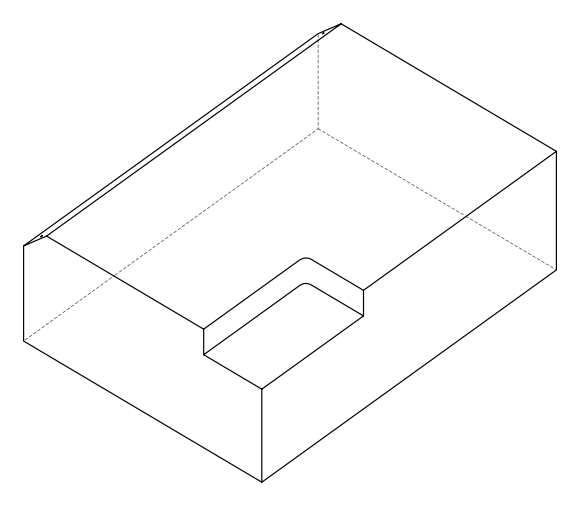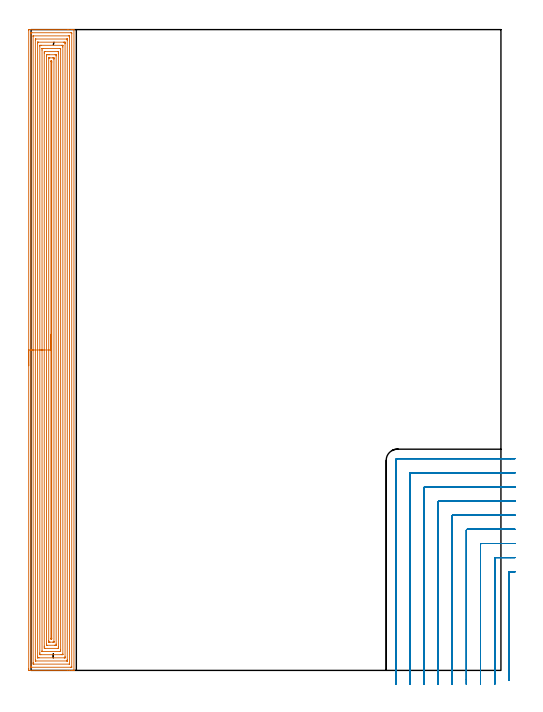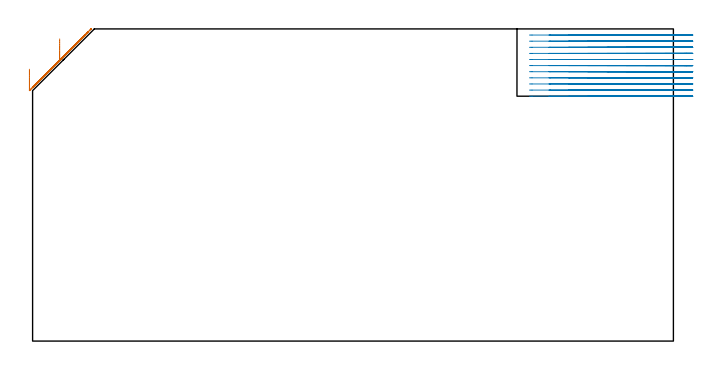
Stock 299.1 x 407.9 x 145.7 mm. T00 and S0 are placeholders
(PLAN: 2 operations, 1 tool changes, 68.2 min)
(1 AREA_MILL | FG_CHAMFER_SURFACE | UGT0205_001 | 36.16 min | 169153 mm3)
(2 MILL_CORNER_NOTCH_RECTANGULAR | CORNER_NOTCH_RECTANGULAR | NXT0201_011 | Follow Part, ap 3, ae 75% | 32.02 min | 322443 mm3)
(TOOL UGT0205_001 | Chamfer Mill 20 x 3 x 45 deg. | D20 FL50 Z2)
(TOOL NXT0201_011 | ENDMILL 12mm [2P460-1200-NA 1630] | D12 FL38 Z6)
(OP 1 AREA_MILL)
G17 G21 G94 G90
T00 M6
G54
G17 G0 G90 X-1.5 Y193.95 S1061 M3
G43 Z155.7 H0
Z126.9
G94 G1 Y193.988 Z126.028 F250.
Y194.102 Z125.164
Y194.291 Z124.312
Y194.553 Z123.48
Y194.887 Z122.674
Y195.29 Z121.9
Y195.758 Z121.164
Y196.29 Z120.472
Y196.879 Z119.829
Y197.522 Z119.24
Y198.214 Z118.708
Y198.95 Z118.24
Y199.724 Z117.837
Y200.53 Z117.503
Y201.362 Z117.241
Y202.213 Z117.052
Y203.078 Z116.938
Y203.95 Z116.9
Y407.276
X-1.497 Y407.584 Z116.902
X-1.492 Y407.89 Z116.906
X-1.182 Y407.9 Z117.215
X23.418 Z141.813
X25.822 Z144.217
X26.526 Z144.926
X26.836 Z145.236
X27.246 Y407.893 Z145.638
X27.297 Y407.89 Z145.688
X27.3 Y407.723 Z145.7
Y0.176
X27.297 Y0.009 Z145.688
X27.278 Y0.005 Z145.669
X27.245 Y0.003 Z145.636
X26.836 Y0. Z145.236
X26.526 Z144.925
X25.822 Z144.217
X24.578 Z142.975
X23.148 Z141.544
X-0.913 Y0.001 Z117.485
X-1.134 Y0.002 Z117.264
X-1.492 Y0.007 Z116.906
X-1.494 Y0.041 Z116.904
X-1.499 Y0.623 Z116.901
X-1.5 Y1.212 Z116.9
Y203.95
X-0.086 Z118.314
Y405.618
X-0.085 Y405.746 Z118.315
X-0.082 Y405.832 Z118.318
X-0.079 Y405.892 Z118.321
X-0.072 Y405.894 Z118.328
X-0.022 Y405.897 Z118.378
X0.46 Y405.9 Z118.86
X25.413 Y405.899 Z143.813
X25.822 Y405.892 Z144.222
X25.873 Y405.89 Z144.273
X25.881 Y405.682 Z144.281
X25.885 Y405.553 Z144.285
X25.886 Y405.489 Z144.286
Y405.425
Y2.282
X25.885 Y2.154 Z144.285
X25.882 Y2.068 Z144.282
X25.879 Y2.008 Z144.279
X25.872 Y2.006 Z144.272
X25.822 Y2.003 Z144.222
X25.34 Y2. Z143.74
X0.387 Y2.001 Z118.787
X-0.022 Y2.007 Z118.378
X-0.073 Y2.01 Z118.327
X-0.081 Y2.219 Z118.319
X-0.085 Y2.347 Z118.315
X-0.086 Y2.411 Z118.314
Y2.475
Y203.95
X1.328 Z119.728
Y403.702
X1.329 Y403.81 Z119.729
X1.332 Y403.863 Z119.732
X1.334 Y403.883 Z119.734
X1.366 Y403.89 Z119.766
X1.564 Y403.899 Z119.964
X24.039 Y403.9 Z142.439
X24.237 Y403.898 Z142.637
X24.369 Y403.895 Z142.769
X24.465 Y403.889 Z142.865
X24.468 Y403.845 Z142.868
X24.47 Y403.702 Z142.87
X24.471 Y403.268 Z142.871
X24.472 Y402.808 Z142.872
X24.471 Y4.198 Z142.871
Y4.09
X24.468 Y4.037 Z142.868
X24.465 Y4.018 Z142.865
X24.434 Y4.01 Z142.834
X24.236 Y4.001 Z142.636
X1.761 Y4. Z120.161
X1.563 Y4.002 Z119.963
X1.431 Y4.005 Z119.831
X1.335 Y4.011 Z119.735
X1.333 Y4.055 Z119.733
X1.33 Y4.198 Z119.73
X1.329 Y4.632 Z119.729
X1.328 Y5.092 Z119.728
Y203.95
X2.743 Z121.143
Y401.02
X2.747 Y401.819 Z121.147
X2.749 Y401.874 Z121.149
X2.753 Y401.89 Z121.153
X2.776 Y401.892 Z121.176
X2.885 Y401.897 Z121.285
X3.104 Y401.899 Z121.504
X22.701 Z141.101
X22.916 Y401.897 Z141.316
X23.023 Y401.893 Z141.423
X23.046 Y401.89 Z141.446
X23.051 Y401.877 Z141.451
X23.052 Y401.837 Z141.452
X23.057 Y401.112 Z141.457
Y401.02
Y6.88
X23.053 Y6.081 Z141.453
X23.05 Y6.026 Z141.45
X23.047 Y6.01 Z141.447
X23.024 Y6.008 Z141.424
X22.915 Y6.003 Z141.315
X22.696 Y6.001 Z141.096
X3.099 Z121.499
X2.884 Y6.003 Z121.284
X2.777 Y6.007 Z121.177
X2.754 Y6.01 Z121.154
X2.75 Y6.023 Z121.15
X2.748 Y6.063 Z121.148
X2.743 Y6.788 Z121.143
Y6.88
Y203.95
X4.157 Z122.557
Y399.233
X4.158 Y399.51 Z122.558
X4.161 Y399.789 Z122.561
X4.164 Y399.866 Z122.564
X4.169 Y399.891 Z122.569
X4.185 Y399.893 Z122.585
X4.268 Y399.897 Z122.668
X4.434 Y399.899 Z122.834
X4.66 Y399.9 Z123.06
X20.701 Z139.101
X21.366 Y399.899 Z139.766
X21.595 Y399.896 Z139.995
X21.633 Y399.89 Z140.033
X21.636 Y399.881 Z140.036
X21.639 Y399.852 Z140.039
X21.643 Y399.233 Z140.043
Y398.955
Y8.667
X21.642 Y8.39 Z140.042
X21.638 Y8.111 Z140.038
X21.636 Y8.034 Z140.036
X21.631 Y8.009 Z140.031
X21.615 Y8.007 Z140.015
X21.532 Y8.003 Z139.932
X21.366 Y8.001 Z139.766
X21.14 Y8. Z139.54
X5.099 Z123.499
X4.434 Y8.001 Z122.834
X4.204 Y8.004 Z122.604
X4.167 Y8.01 Z122.567
X4.164 Y8.019 Z122.564
X4.161 Y8.048 Z122.561
X4.157 Y8.667 Z122.557
Y8.945
Y203.95
X5.571 Z123.971
X5.572 Y397.445 Z123.972
X5.574 Y397.769 Z123.974
X5.576 Y397.849 Z123.976
X5.577 Y397.882 Z123.977
X5.613 Y397.89 Z124.013
X5.766 Y397.897 Z124.166
X6.216 Y397.899 Z124.616
X6.654 Y397.9 Z125.054
X19.584 Y397.899 Z137.984
X20.025 Y397.897 Z138.425
X20.191 Y397.89 Z138.591
X20.222 Y397.882 Z138.622
X20.224 Y397.824 Z138.624
X20.227 Y397.694 Z138.627
X20.228 Y397.445 Z138.628
X20.229 Y396.798 Z138.629
X20.228 Y10.455 Z138.628
X20.226 Y10.131 Z138.626
X20.224 Y10.051 Z138.624
X20.222 Y10.018 Z138.622
X20.187 Y10.01 Z138.587
X20.033 Y10.003 Z138.433
X19.584 Y10.001 Z137.984
X19.146 Y10. Z137.546
X6.216 Y10.001 Z124.616
X5.775 Y10.003 Z124.175
X5.609 Y10.01 Z124.009
X5.578 Y10.018 Z123.978
X5.576 Y10.076 Z123.976
X5.573 Y10.206 Z123.973
X5.572 Y10.455 Z123.972
X5.571 Y11.102 Z123.971
Y203.95
X6.985 Z125.385
Y394.887
X6.987 Y395.658 Z125.387
X6.989 Y395.777 Z125.389
X6.994 Y395.89 Z125.394
X7.107 Y395.892 Z125.507
X7.758 Y395.899 Z126.158
X18.451 Y395.9 Z136.851
X18.692 Y395.898 Z137.092
X18.773 Y395.894 Z137.173
X18.8 Y395.89 Z137.2
X18.808 Y395.885 Z137.208
X18.81 Y395.861 Z137.21
X18.813 Y395.78 Z137.213
X18.814 Y395.658 Z137.214
X18.815 Y395.535 Z137.215
Y13.013
X18.812 Y12.242 Z137.212
X18.811 Y12.123 Z137.211
X18.806 Y12.01 Z137.206
X18.692 Y12.008 Z137.092
X18.042 Y12.001 Z136.442
X7.349 Y12. Z125.749
X7.107 Y12.002 Z125.507
X7.027 Y12.006 Z125.427
X7. Y12.01 Z125.4
X6.992 Y12.015 Z125.392
X6.99 Y12.039 Z125.39
X6.987 Y12.12 Z125.387
X6.986 Y12.242 Z125.386
X6.985 Y12.365 Z125.385
Y203.95
X8.4 Z126.8
Y392.977
X8.402 Y393.466 Z126.802
X8.407 Y393.87 Z126.807
X8.861 Y393.899 Z127.261
X16.881 Y393.9 Z135.281
X16.91 Y393.898 Z135.31
X17.393 Y393.87 Z135.793
X17.399 Y393.381 Z135.799
X17.4 Y392.977 Z135.8
Y392.485
Y14.923
X17.398 Y14.434 Z135.798
X17.393 Y14.03 Z135.793
X16.939 Y14.001 Z135.339
X8.919 Y14. Z127.319
X8.89 Y14.002 Z127.29
X8.407 Y14.03 Z126.807
X8.402 Y14.519 Z126.802
X8.4 Y14.923 Z126.8
Y15.415
Y203.95
X9.814 Z128.214
Y391.189
X9.816 Y391.62 Z128.216
X9.819 Y391.834 Z128.219
X9.82 Y391.88 Z128.22
X9.863 Y391.89 Z128.263
X9.967 Y391.896 Z128.367
X10.672 Y391.9 Z129.072
X10.854 Z129.254
X11.563 Z129.963
X15.31 Z133.71
X15.889 Y391.897 Z134.289
X15.954 Y391.893 Z134.354
X15.973 Y391.891 Z134.373
X15.979 Y391.88 Z134.379
X15.981 Y391.833 Z134.381
X15.984 Y391.629 Z134.384
X15.986 Y391.222 Z134.386
Y16.711
X15.984 Y16.28 Z134.384
X15.981 Y16.066 Z134.381
X15.98 Y16.02 Z134.38
X15.937 Y16.01 Z134.337
X15.833 Y16.004 Z134.233
X15.128 Y16.001 Z133.528
X14.945 Y16. Z133.345
X10.49 Z128.89
X9.911 Y16.004 Z128.311
X9.846 Y16.007 Z128.246
X9.827 Y16.009 Z128.227
X9.821 Y16.02 Z128.221
X9.819 Y16.067 Z128.219
X9.816 Y16.271 Z128.216
X9.814 Y16.678 Z128.214
Y203.95
X11.228 Z129.628
Y389.402
X11.229 Y389.737 Z129.629
X11.232 Y389.849 Z129.632
X11.234 Y389.883 Z129.634
X11.254 Y389.89 Z129.654
X11.315 Y389.894 Z129.715
X11.563 Y389.899 Z129.963
X11.958 Y389.9 Z130.358
X13.74 Z132.14
X14.237 Y389.899 Z132.637
X14.402 Y389.896 Z132.802
X14.534 Y389.89 Z132.934
X14.565 Y389.884 Z132.965
X14.568 Y389.834 Z132.968
X14.57 Y389.738 Z132.97
X14.572 Y389.402 Z132.972
Y389.065
Y18.498
X14.571 Y18.163 Z132.971
X14.567 Y18.051 Z132.967
X14.565 Y18.017 Z132.965
X14.546 Y18.01 Z132.946
X14.485 Y18.006 Z132.885
X14.237 Y18.002 Z132.637
X13.842 Y18. Z132.242
X12.06 Z130.46
X11.563 Y18.001 Z129.963
X11.398 Y18.004 Z129.798
X11.266 Y18.01 Z129.666
X11.235 Y18.016 Z129.635
X11.232 Y18.067 Z129.632
X11.23 Y18.162 Z129.63
X11.228 Y18.498 Z129.628
Y18.835
Y203.95
X12.642 Z131.042
Y387.614
X12.643 Y387.682 Z131.043
X12.647 Y387.841 Z131.047
X12.649 Y387.877 Z131.049
X12.657 Y387.89 Z131.057
X12.784 Y387.894 Z131.184
X12.957 Y387.898 Z131.357
X13.063 Z131.463
X13.126 Y387.89 Z131.526
X13.151 Y387.886 Z131.551
X13.154 Y387.806 Z131.554
X13.156 Y387.614 Z131.556
X13.158 Y387.097 Z131.558
Y386.909
X13.157 Y20.475 Z131.557
X13.155 Y20.286 Z131.555
X13.151 Y20.029 Z131.551
X13.147 Y20.009 Z131.547
X13.127 Y20.006 Z131.527
X13.09 Y20.002 Z131.49
X13.042 Y20.001 Z131.442
X12.737 Y20.003 Z131.137
X12.674 Y20.01 Z131.074
X12.649 Y20.015 Z131.049
X12.646 Y20.093 Z131.046
X12.644 Y20.286 Z131.044
X12.643 Y20.474 Z131.043
X12.642 Y203.95 Z131.042
Y204.822 Z131.08
Y205.686 Z131.194
Y206.538 Z131.383
Y207.37 Z131.645
Y208.176 Z131.979
Y208.95 Z132.382
Y209.686 Z132.851
Y210.378 Z133.382
Y211.021 Z133.971
Y211.61 Z134.614
Y212.142 Z135.306
Y212.61 Z136.042
Y213.013 Z136.816
Y213.347 Z137.622
Y213.609 Z138.454
Y213.798 Z139.306
Y213.912 Z140.171
Y213.95 Z141.042
G0 Z155.7
M5
M2
(OP 2 MILL_CORNER_NOTCH_RECTANGULAR)
G17 G21 G94 G90
T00 M6
G54
G17 G0 G90 X308.1 Y62.8 S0 M3
G43 Z155.7 H1
Z142.845
G94 G1 X305.1 F250.
X304.694 F500.
G3 X304.1 Y62.206 R0.6
G1 Y-3.317
Y-6.317 F250.
G0 Z155.7
X308.1 Y71.8
Z142.845
G1 X305.1
X295.695 F500.
G3 X295.1 Y71.205 R0.6
G1 Y-6.
Y-9. F250.
G0 Z155.7
X308.1 Y80.8
Z142.845
G1 X305.1
X286.695 F500.
G3 X286.1 Y80.205 R0.6
G1 Y-6.
Y-9. F250.
G0 Z155.7
X308.1 Y89.8
Z142.845
G1 X305.1
X277.695 F500.
G3 X277.1 Y89.205 R0.6
G1 Y-6.
Y-9. F250.
G0 Z155.7
X308.1 Y98.8
Z142.845
G1 X305.1
X268.695 F500.
G3 X268.1 Y98.205 R0.6
G1 Y-6.
Y-9. F250.
G0 Z155.7
X308.1 Y107.8
Z142.845
G1 X305.1
X259.696 F500.
G3 X259.1 Y107.204 R0.6
G1 Y-6.
Y-9. F250.
G0 Z155.7
X308.1 Y116.8
Z142.845
G1 X305.1
X250.696 F500.
G3 X250.1 Y116.204 R0.6
G1 Y-6.
Y-9. F250.
G0 Z155.7
X308.1 Y125.8
Z142.845
G1 X305.1
X241.696 F500.
G3 X241.1 Y125.204 R0.6
G1 Y-6.
Y-9. F250.
G0 Z155.7
X308.1 Y134.8
Z142.845
G1 X305.1
X233.1 F500.
G3 X232.1 Y133.8 R1.
G1 Y-6.
Y-9. F250.
G0 Z155.7
X308.1 Y62.8
Z139.991
G1 X305.1
X304.694 F500.
G3 X304.1 Y62.206 R0.6
G1 Y-3.317
Y-6.317 F250.
G0 Z155.7
X308.1 Y71.8
Z139.991
G1 X305.1
X295.695 F500.
G3 X295.1 Y71.205 R0.6
G1 Y-6.
Y-9. F250.
G0 Z155.7
X308.1 Y80.8
Z139.991
G1 X305.1
X286.695 F500.
G3 X286.1 Y80.205 R0.6
G1 Y-6.
Y-9. F250.
G0 Z155.7
X308.1 Y89.8
Z139.991
G1 X305.1
X277.695 F500.
G3 X277.1 Y89.205 R0.6
G1 Y-6.
Y-9. F250.
G0 Z155.7
X308.1 Y98.8
Z139.991
G1 X305.1
X268.695 F500.
G3 X268.1 Y98.205 R0.6
G1 Y-6.
Y-9. F250.
G0 Z155.7
X308.1 Y107.8
Z139.991
G1 X305.1
X259.696 F500.
G3 X259.1 Y107.204 R0.6
G1 Y-6.
Y-9. F250.
G0 Z155.7
X308.1 Y116.8
Z139.991
G1 X305.1
X250.696 F500.
G3 X250.1 Y116.204 R0.6
G1 Y-6.
Y-9. F250.
G0 Z155.7
X308.1 Y125.8
Z139.991
G1 X305.1
X241.696 F500.
G3 X241.1 Y125.204 R0.6
G1 Y-6.
Y-9. F250.
G0 Z155.7
X308.1 Y134.8
Z139.991
G1 X305.1
X233.1 F500.
G3 X232.1 Y133.8 R1.
G1 Y-6.
Y-9. F250.
G0 Z155.7
X308.1 Y62.8
Z137.136
G1 X305.1
X304.694 F500.
G3 X304.1 Y62.206 R0.6
G1 Y-3.317
Y-6.317 F250.
G0 Z155.7
X308.1 Y71.8
Z137.136
G1 X305.1
X295.695 F500.
G3 X295.1 Y71.205 R0.6
G1 Y-6.
Y-9. F250.
G0 Z155.7
X308.1 Y80.8
Z137.136
G1 X305.1
X286.695 F500.
G3 X286.1 Y80.205 R0.6
G1 Y-6.
Y-9. F250.
G0 Z155.7
X308.1 Y89.8
Z137.136
G1 X305.1
X277.695 F500.
G3 X277.1 Y89.205 R0.6
G1 Y-6.
Y-9. F250.
G0 Z155.7
X308.1 Y98.8
Z137.136
G1 X305.1
X268.695 F500.
G3 X268.1 Y98.205 R0.6
G1 Y-6.
Y-9. F250.
G0 Z155.7
X308.1 Y107.8
Z137.136
G1 X305.1
X259.696 F500.
G3 X259.1 Y107.204 R0.6
G1 Y-6.
Y-9. F250.
G0 Z155.7
X308.1 Y116.8
Z137.136
G1 X305.1
X250.696 F500.
G3 X250.1 Y116.204 R0.6
G1 Y-6.
Y-9. F250.
G0 Z155.7
X308.1 Y125.8
Z137.136
G1 X305.1
X241.696 F500.
G3 X241.1 Y125.204 R0.6
G1 Y-6.
Y-9. F250.
G0 Z155.7
X308.1 Y134.8
Z137.136
G1 X305.1
X233.1 F500.
G3 X232.1 Y133.8 R1.
G1 Y-6.
Y-9. F250.
G0 Z155.7
X308.1 Y62.8
Z134.282
G1 X305.1
X304.694 F500.
G3 X304.1 Y62.206 R0.6
G1 Y-3.317
Y-6.317 F250.
G0 Z155.7
X308.1 Y71.8
Z134.282
G1 X305.1
X295.695 F500.
G3 X295.1 Y71.205 R0.6
G1 Y-6.
Y-9. F250.
G0 Z155.7
X308.1 Y80.8
Z134.282
G1 X305.1
X286.695 F500.
G3 X286.1 Y80.205 R0.6
G1 Y-6.
Y-9. F250.
G0 Z155.7
X308.1 Y89.8
Z134.282
G1 X305.1
X277.695 F500.
G3 X277.1 Y89.205 R0.6
G1 Y-6.
Y-9. F250.
G0 Z155.7
X308.1 Y98.8
Z134.282
G1 X305.1
X268.695 F500.
G3 X268.1 Y98.205 R0.6
G1 Y-6.
Y-9. F250.
G0 Z155.7
X308.1 Y107.8
Z134.282
G1 X305.1
X259.696 F500.
G3 X259.1 Y107.204 R0.6
G1 Y-6.
Y-9. F250.
G0 Z155.7
X308.1 Y116.8
Z134.282
G1 X305.1
X250.696 F500.
G3 X250.1 Y116.204 R0.6
G1 Y-6.
Y-9. F250.
G0 Z155.7
X308.1 Y125.8
Z134.282
G1 X305.1
X241.696 F500.
G3 X241.1 Y125.204 R0.6
G1 Y-6.
Y-9. F250.
G0 Z155.7
X308.1 Y134.8
Z134.282
G1 X305.1
X233.1 F500.
G3 X232.1 Y133.8 R1.
G1 Y-6.
Y-9. F250.
G0 Z155.7
X308.1 Y62.8
Z131.427
G1 X305.1
X304.694 F500.
G3 X304.1 Y62.206 R0.6
G1 Y-3.317
Y-6.317 F250.
G0 Z155.7
X308.1 Y71.8
Z131.427
G1 X305.1
X295.695 F500.
G3 X295.1 Y71.205 R0.6
G1 Y-6.
Y-9. F250.
G0 Z155.7
X308.1 Y80.8
Z131.427
G1 X305.1
X286.695 F500.
G3 X286.1 Y80.205 R0.6
G1 Y-6.
Y-9. F250.
G0 Z155.7
X308.1 Y89.8
Z131.427
G1 X305.1
X277.695 F500.
G3 X277.1 Y89.205 R0.6
G1 Y-6.
Y-9. F250.
G0 Z155.7
X308.1 Y98.8
Z131.427
G1 X305.1
X268.695 F500.
G3 X268.1 Y98.205 R0.6
G1 Y-6.
Y-9. F250.
G0 Z155.7
X308.1 Y107.8
Z131.427
G1 X305.1
X259.696 F500.
G3 X259.1 Y107.204 R0.6
G1 Y-6.
Y-9. F250.
G0 Z155.7
X308.1 Y116.8
Z131.427
G1 X305.1
X250.696 F500.
G3 X250.1 Y116.204 R0.6
G1 Y-6.
Y-9. F250.
G0 Z155.7
X308.1 Y125.8
Z131.427
G1 X305.1
X241.696 F500.
G3 X241.1 Y125.204 R0.6
G1 Y-6.
Y-9. F250.
G0 Z155.7
X308.1 Y134.8
Z131.427
G1 X305.1
X233.1 F500.
G3 X232.1 Y133.8 R1.
G1 Y-6.
Y-9. F250.
G0 Z155.7
X308.1 Y62.8
Z128.573
G1 X305.1
X304.694 F500.
G3 X304.1 Y62.206 R0.6
G1 Y-3.317
Y-6.317 F250.
G0 Z155.7
X308.1 Y71.8
Z128.573
G1 X305.1
X295.695 F500.
G3 X295.1 Y71.205 R0.6
G1 Y-6.
Y-9. F250.
G0 Z155.7
X308.1 Y80.8
Z128.573
G1 X305.1
X286.695 F500.
G3 X286.1 Y80.205 R0.6
G1 Y-6.
Y-9. F250.
G0 Z155.7
X308.1 Y89.8
Z128.573
G1 X305.1
X277.695 F500.
G3 X277.1 Y89.205 R0.6
G1 Y-6.
Y-9. F250.
G0 Z155.7
X308.1 Y98.8
Z128.573
G1 X305.1
X268.695 F500.
G3 X268.1 Y98.205 R0.6
G1 Y-6.
Y-9. F250.
G0 Z155.7
X308.1 Y107.8
Z128.573
G1 X305.1
X259.696 F500.
G3 X259.1 Y107.204 R0.6
G1 Y-6.
Y-9. F250.
G0 Z155.7
X308.1 Y116.8
Z128.573
G1 X305.1
X250.696 F500.
G3 X250.1 Y116.204 R0.6
G1 Y-6.
Y-9. F250.
G0 Z155.7
X308.1 Y125.8
Z128.573
G1 X305.1
X241.696 F500.
G3 X241.1 Y125.204 R0.6
G1 Y-6.
Y-9. F250.
G0 Z155.7
X308.1 Y134.8
Z128.573
G1 X305.1
X233.1 F500.
G3 X232.1 Y133.8 R1.
G1 Y-6.
Y-9. F250.
G0 Z155.7
X308.1 Y62.8
Z125.718
G1 X305.1
X304.694 F500.
G3 X304.1 Y62.206 R0.6
G1 Y-3.317
Y-6.317 F250.
G0 Z155.7
X308.1 Y71.8
Z125.718
G1 X305.1
X295.695 F500.
G3 X295.1 Y71.205 R0.6
G1 Y-6.
Y-9. F250.
G0 Z155.7
X308.1 Y80.8
Z125.718
G1 X305.1
X286.695 F500.
G3 X286.1 Y80.205 R0.6
G1 Y-6.
Y-9. F250.
G0 Z155.7
X308.1 Y89.8
Z125.718
G1 X305.1
X277.695 F500.
G3 X277.1 Y89.205 R0.6
G1 Y-6.
Y-9. F250.
G0 Z155.7
X308.1 Y98.8
Z125.718
G1 X305.1
X268.695 F500.
G3 X268.1 Y98.205 R0.6
G1 Y-6.
Y-9. F250.
G0 Z155.7
X308.1 Y107.8
Z125.718
G1 X305.1
X259.696 F500.
G3 X259.1 Y107.204 R0.6
G1 Y-6.
Y-9. F250.
G0 Z155.7
X308.1 Y116.8
Z125.718
G1 X305.1
X250.696 F500.
G3 X250.1 Y116.204 R0.6
G1 Y-6.
Y-9. F250.
G0 Z155.7
X308.1 Y125.8
Z125.718
G1 X305.1
X241.696 F500.
G3 X241.1 Y125.204 R0.6
G1 Y-6.
Y-9. F250.
G0 Z155.7
X308.1 Y134.8
Z125.718
G1 X305.1
X233.1 F500.
G3 X232.1 Y133.8 R1.
G1 Y-6.
Y-9. F250.
G0 Z155.7
X308.1 Y62.8
Z122.864
G1 X305.1
X304.694 F500.
G3 X304.1 Y62.206 R0.6
G1 Y-3.317
Y-6.317 F250.
G0 Z155.7
X308.1 Y71.8
Z122.864
G1 X305.1
X295.695 F500.
G3 X295.1 Y71.205 R0.6
G1 Y-6.
Y-9. F250.
G0 Z155.7
X308.1 Y80.8
Z122.864
G1 X305.1
X286.695 F500.
G3 X286.1 Y80.205 R0.6
G1 Y-6.
Y-9. F250.
G0 Z155.7
X308.1 Y89.8
Z122.864
G1 X305.1
X277.695 F500.
G3 X277.1 Y89.205 R0.6
G1 Y-6.
Y-9. F250.
G0 Z155.7
X308.1 Y98.8
Z122.864
G1 X305.1
X268.695 F500.
G3 X268.1 Y98.205 R0.6
G1 Y-6.
Y-9. F250.
G0 Z155.7
X308.1 Y107.8
Z122.864
G1 X305.1
X259.696 F500.
G3 X259.1 Y107.204 R0.6
G1 Y-6.
Y-9. F250.
G0 Z155.7
X308.1 Y116.8
Z122.864
G1 X305.1
X250.696 F500.
G3 X250.1 Y116.204 R0.6
G1 Y-6.
Y-9. F250.
G0 Z155.7
X308.1 Y125.8
Z122.864
G1 X305.1
X241.696 F500.
G3 X241.1 Y125.204 R0.6
G1 Y-6.
Y-9. F250.
G0 Z155.7
X308.1 Y134.8
Z122.864
G1 X305.1
X233.1 F500.
G3 X232.1 Y133.8 R1.
G1 Y-6.
Y-9. F250.
G0 Z155.7
X308.1 Y62.8
Z120.009
G1 X305.1
X304.694 F500.
G3 X304.1 Y62.206 R0.6
G1 Y-3.317
Y-6.317 F250.
G0 Z155.7
X308.1 Y71.8
Z120.009
G1 X305.1
X295.695 F500.
G3 X295.1 Y71.205 R0.6
G1 Y-6.
Y-9. F250.
G0 Z155.7
X308.1 Y80.8
Z120.009
G1 X305.1
X286.695 F500.
G3 X286.1 Y80.205 R0.6
G1 Y-6.
Y-9. F250.
G0 Z155.7
X308.1 Y89.8
Z120.009
G1 X305.1
X277.695 F500.
G3 X277.1 Y89.205 R0.6
G1 Y-6.
Y-9. F250.
G0 Z155.7
X308.1 Y98.8
Z120.009
G1 X305.1
X268.695 F500.
G3 X268.1 Y98.205 R0.6
G1 Y-6.
Y-9. F250.
G0 Z155.7
X308.1 Y107.8
Z120.009
G1 X305.1
X259.696 F500.
G3 X259.1 Y107.204 R0.6
G1 Y-6.
Y-9. F250.
G0 Z155.7
X308.1 Y116.8
Z120.009
G1 X305.1
X250.696 F500.
G3 X250.1 Y116.204 R0.6
G1 Y-6.
Y-9. F250.
G0 Z155.7
X308.1 Y125.8
Z120.009
G1 X305.1
X241.696 F500.
G3 X241.1 Y125.204 R0.6
G1 Y-6.
Y-9. F250.
G0 Z155.7
X308.1 Y134.8
Z120.009
G1 X305.1
X233.1 F500.
G3 X232.1 Y133.8 R1.
G1 Y-6.
Y-9. F250.
G0 Z155.7
X308.1 Y62.8
Z117.155
G1 X305.1
X304.694 F500.
G3 X304.1 Y62.206 R0.6
G1 Y-3.317
Y-6.317 F250.
G0 Z155.7
X308.1 Y71.8
Z117.155
G1 X305.1
X295.695 F500.
G3 X295.1 Y71.205 R0.6
G1 Y-6.
Y-9. F250.
G0 Z155.7
X308.1 Y80.8
Z117.155
G1 X305.1
X286.695 F500.
G3 X286.1 Y80.205 R0.6
G1 Y-6.
Y-9. F250.
G0 Z155.7
X308.1 Y89.8
Z117.155
G1 X305.1
X277.695 F500.
G3 X277.1 Y89.205 R0.6
G1 Y-6.
Y-9. F250.
G0 Z155.7
X308.1 Y98.8
Z117.155
G1 X305.1
X268.695 F500.
G3 X268.1 Y98.205 R0.6
G1 Y-6.
Y-9. F250.
G0 Z155.7
X308.1 Y107.8
Z117.155
G1 X305.1
X259.696 F500.
G3 X259.1 Y107.204 R0.6
G1 Y-6.
Y-9. F250.
G0 Z155.7
X308.1 Y116.8
Z117.155
G1 X305.1
X250.696 F500.
G3 X250.1 Y116.204 R0.6
G1 Y-6.
Y-9. F250.
G0 Z155.7
X308.1 Y125.8
Z117.155
G1 X305.1
X241.696 F500.
G3 X241.1 Y125.204 R0.6
G1 Y-6.
Y-9. F250.
G0 Z155.7
X308.1 Y134.8
Z117.155
G1 X305.1
X233.1 F500.
G3 X232.1 Y133.8 R1.
G1 Y-6.
Y-9. F250.
G0 Z155.7
X308.1 Y62.8
Z114.3
G1 X305.1
X304.694 F500.
G3 X304.1 Y62.206 R0.6
G1 Y-3.317
Y-6.317 F250.
G0 Z155.7
X308.1 Y71.8
Z114.3
G1 X305.1
X295.695 F500.
G3 X295.1 Y71.205 R0.6
G1 Y-6.
Y-9. F250.
G0 Z155.7
X308.1 Y80.8
Z114.3
G1 X305.1
X286.695 F500.
G3 X286.1 Y80.205 R0.6
G1 Y-6.
Y-9. F250.
G0 Z155.7
X308.1 Y89.8
Z114.3
G1 X305.1
X277.695 F500.
G3 X277.1 Y89.205 R0.6
G1 Y-6.
Y-9. F250.
G0 Z155.7
X308.1 Y98.8
Z114.3
G1 X305.1
X268.695 F500.
G3 X268.1 Y98.205 R0.6
G1 Y-6.
Y-9. F250.
G0 Z155.7
X308.1 Y107.8
Z114.3
G1 X305.1
X259.696 F500.
G3 X259.1 Y107.204 R0.6
G1 Y-6.
Y-9. F250.
G0 Z155.7
X308.1 Y116.8
Z114.3
G1 X305.1
X250.696 F500.
G3 X250.1 Y116.204 R0.6
G1 Y-6.
Y-9. F250.
G0 Z155.7
X308.1 Y125.8
Z114.3
G1 X305.1
X241.696 F500.
G3 X241.1 Y125.204 R0.6
G1 Y-6.
Y-9. F250.
G0 Z155.7
X308.1 Y134.8
Z114.3
G1 X305.1
X233.1 F500.
G3 X232.1 Y133.8 R1.
G1 Y-6.
Y-9. F250.
G0 Z155.7
M5
M2
